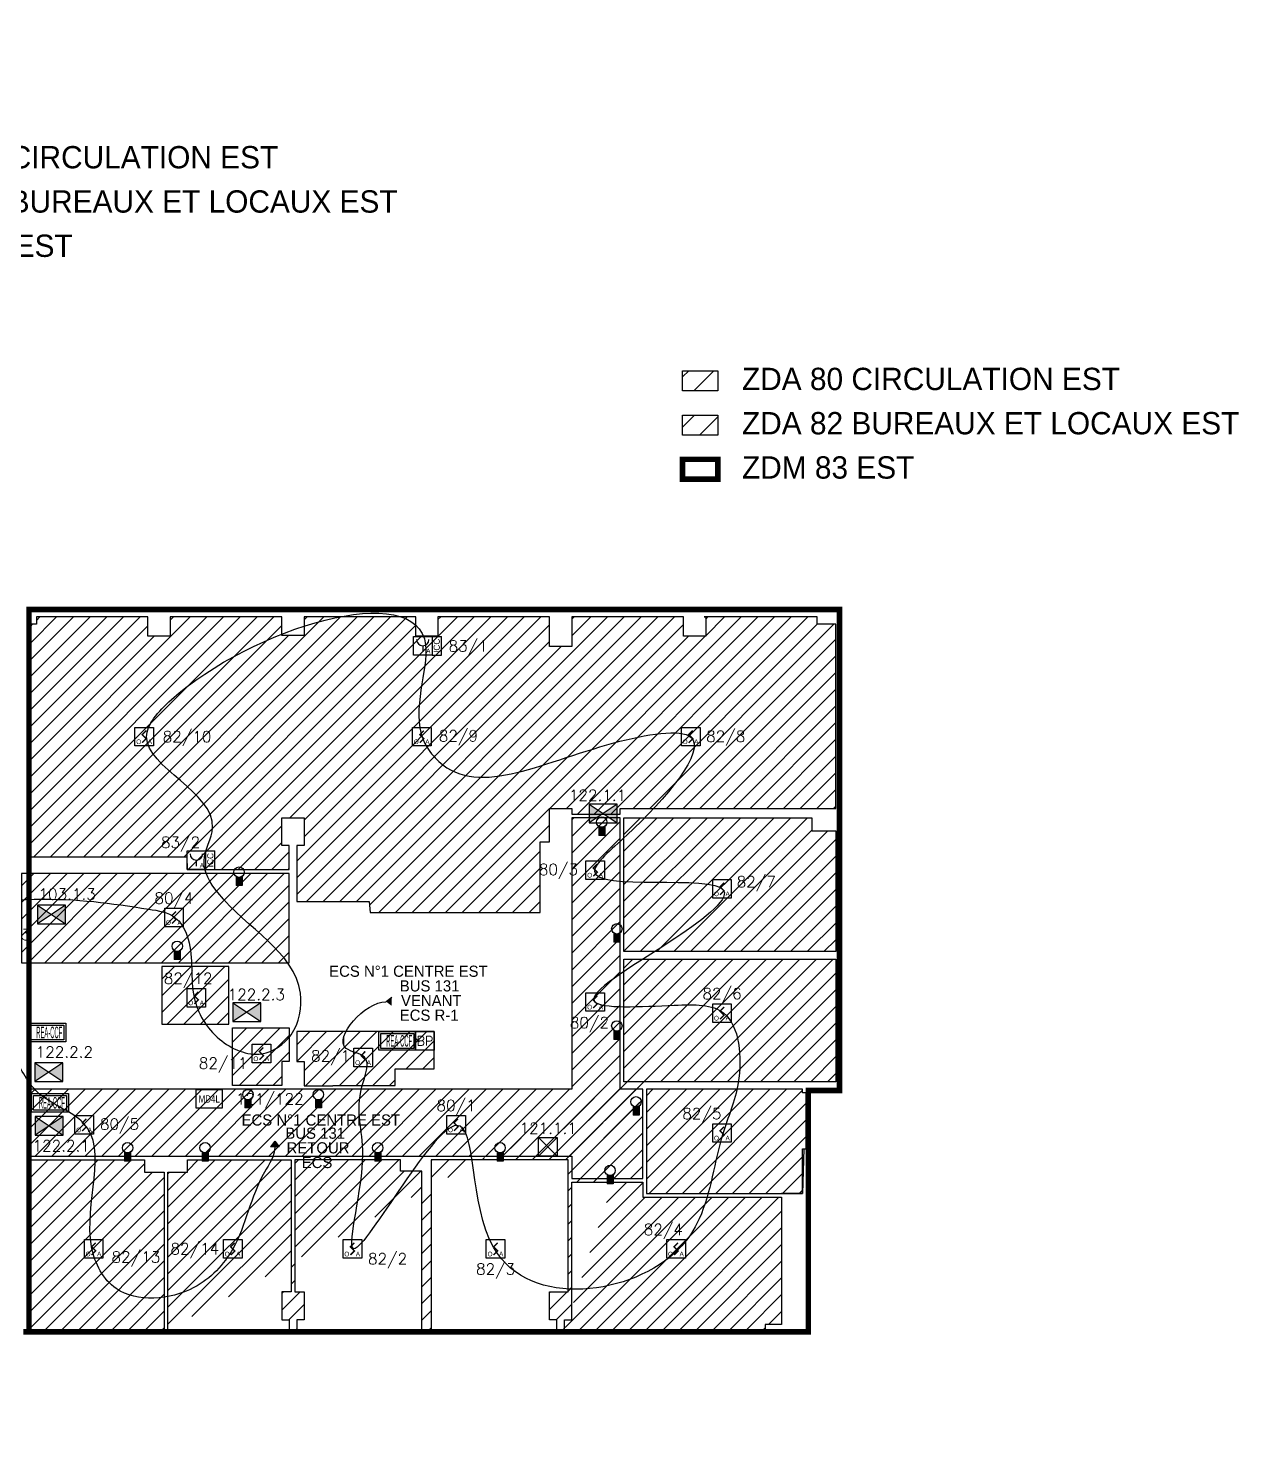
# Model space of a CAD drawing. Header units: millimetres. Extents: x 336 to 452, y 10719 to 10810.
# Drawn here: x 419.27 to 451.82, y 10727.57 to 10765.7 of the extents above; entities that cross this region are included whole.
import ezdxf
from ezdxf.enums import TextEntityAlignment as Align

# ---------------------------------------------------------------- set-up
doc = ezdxf.new("R2010")
doc.units = ezdxf.units.MM
doc.header["$LTSCALE"] = 5
for name, color, linetype in [('ATEIS MISE EN SECURITE', 7, 'Continuous'), ('JCC-ADRESSAGE', 6, 'Continuous'), ('JCC-ALARME GENERALE SELECTIVE', 3, 'Continuous'), ('JCC-BOITIER DE REARMEMENT CCF', 3, 'Continuous'), ('JCC-BOUTON POUSSOIR REARMEMENT CCF', 3, 'Continuous'), ('JCC-CCF', 6, 'Continuous'), ('JCC-COMMUN', 2, 'Continuous'), ('JCC-DECLENCHEUR MANUEL AVEC ISOLATEUR', 5, 'Continuous'), ('JCC-FILERIE SDI', 6, 'Continuous'), ('JCC-INDICATEUR ACTION', 1, 'Continuous'), ('JCC-LOCAUX', 4, 'Continuous'), ('JCC-OPTIQUE_A', 1, 'Continuous'), ('JCC-UAE-SDI', 7, 'Continuous'), ('JCC-VENTOUSE_PCF', 1, 'Continuous'), ('JCC-ZONING ZDA-ZDM', 5, 'Continuous')]:
    doc.layers.add(name, color=color, linetype=linetype)
doc.styles.add('LOCAUX', font='romans.shx', dxfattribs={"width": 0.75})
doc.styles.add('TEXTE', font='romans.shx')
pattern_1 = [(44.99999999999999, (338.3446151864333, 10612.06473129156), (-0.2245064030267288, 0.2245064030267288), [])]
pattern_2 = [(44.99999999999999, (306.4294178324064, 10579.4218185042), (-0.3367596045400932, 0.3367596045400933), [])]

# ---------------------------------------------------------------- blocks, each defined once
blk = doc.blocks.new('clapet coupe feu_Réarm élect')
at = {"layer": 'JCC-CCF'}
h = blk.add_hatch(color=0, dxfattribs=at)
h.paths.add_polyline_path([(-3.762705020045077, 2.499999999999997), (-3.762705020045077, -2.500000000000003), (-3.552713678800501e-15, -2.664528384765027e-15)])
h.paths.add_polyline_path([(3.76270502004507, 2.499999999999997), (-3.552713678800501e-15, -2.664528384765027e-15), (3.76270502004507, -2.500000000000002)])
at = {"layer": 'JCC-CCF', "color": 0}
for p, q in [((3.76270502004507, 2.499999999999997), (-3.762705020045077, -2.500000000000003)), ((-3.762705020045077, 2.499999999999997), (3.76270502004507, -2.500000000000003))]:
    blk.add_line(p, q, dxfattribs=at)
blk.add_lwpolyline([(3.76270502004507, 2.499999999999997), (-3.762705020045077, 2.499999999999997), (-3.762705020045077, -2.500000000000003), (3.76270502004507, -2.500000000000003)], close=True, dxfattribs=at)
at = {"layer": 'JCC-ADRESSAGE', "style": 'TEXTE'}
blk.add_attdef('ADRESSE', text='', height=3, dxfattribs=at).set_placement((-3.552713678800501e-15, 4.999999999999996), align=Align.MIDDLE)
at = {"layer": 'JCC-LOCAUX', "style": 'LOCAUX', "width": 0.85, "flags": 8}
for p in [(0, 13.75), (0, 11.25), (0, 8.75)]:
    blk.add_attdef('PIECE', text='', height=1.75, dxfattribs=at).set_placement(p, align=Align.MIDDLE)
blk = doc.blocks.new('ventouse PCF')
at = {"layer": 'JCC-VENTOUSE_PCF'}
blk.add_hatch(color=0, dxfattribs=at).paths.add_polyline_path([(-3.532460271756277e-15, -2.500000000000004), (2.499999999999996, 2.499999999999996), (-2.500000000000004, 2.499999999999996)])
at = {"layer": 'JCC-VENTOUSE_PCF', "color": 0}
for p, q in [((-3.552713678800501e-15, -2.500000000000004), (-2.500000000000004, 2.499999999999996)), ((2.499999999999996, 2.499999999999996), (-3.552713678800501e-15, -2.500000000000004))]:
    blk.add_line(p, q, dxfattribs=at)
blk.add_lwpolyline([(-2.500000000000004, 2.499999999999996), (2.499999999999996, 2.499999999999996), (2.499999999999996, -2.500000000000004), (-2.500000000000004, -2.500000000000004)], close=True, dxfattribs=at)
at = {"layer": 'JCC-ADRESSAGE', "style": 'TEXTE'}
blk.add_attdef('ADRESSE', text='', height=3, dxfattribs=at).set_placement((-3.552713678800501e-15, 4.999999999999996), align=Align.MIDDLE)
at = {"layer": 'JCC-LOCAUX', "style": 'LOCAUX', "width": 0.85, "flags": 8}
for p in [(0, 13.75), (0, 11.25), (0, 8.75)]:
    blk.add_attdef('PIECE', text='', height=1.75, dxfattribs=at).set_placement(p, align=Align.MIDDLE)
blk = doc.blocks.new('déclencheur manuel avec isolateur')
at = {"layer": 'JCC-DECLENCHEUR MANUEL AVEC ISOLATEUR', "color": 0}
for p, q in [((2.499999999999996, 2.499999999999996), (5.018215026867448, 2.499999999999996)), ((5.018215026867448, -2.500000000000004), (5.018215026867448, 2.499999999999996)), ((-3.552713678800501e-15, -3.552713678800501e-15), (-3.552713678800501e-15, -1.65819100732848)), ((2.499999999999996, -2.500000000000004), (5.018215026867448, -2.500000000000004))]:
    blk.add_line(p, q, dxfattribs=at)
blk.add_lwpolyline([(-2.500000000000004, 2.499999999999996), (2.499999999999996, 2.499999999999996), (2.499999999999996, -2.500000000000004), (-2.500000000000004, -2.500000000000004)], close=True, dxfattribs=at)
blk.add_arc((-3.552713678800501e-15, 1.658191007328472), 1.658191007328476, 180, 0, dxfattribs=at)
at = {"layer": 'JCC-ADRESSAGE', "style": 'TEXTE'}
blk.add_attdef('ADRESSE', text='', height=3, dxfattribs=at).set_placement((-3.552713678800501e-15, 4.999999999999996), align=Align.MIDDLE)
at = {"layer": 'JCC-DECLENCHEUR MANUEL AVEC ISOLATEUR', "color": 0}
blk.add_text('ICC', height=1.6683162539904, rotation=90, dxfattribs=at).set_placement((3.759107513433722, -3.552713678800501e-15), align=Align.MIDDLE_CENTER)
blk.add_text('A', height=1.25, dxfattribs=at).set_placement((1.499999999999996, -2.000000000000004), align=Align.CENTER)
at = {"layer": 'JCC-LOCAUX', "style": 'LOCAUX', "width": 0.85, "flags": 8}
for p in [(0, 13.75), (0, 11.25), (0, 8.75)]:
    blk.add_attdef('PIECE', text='', height=1.75, dxfattribs=at).set_placement(p, align=Align.MIDDLE)
blk = doc.blocks.new('indicateur action')
at = {"layer": 'JCC-INDICATEUR ACTION'}
blk.add_hatch(color=0, dxfattribs=at).paths.add_polyline_path([(0.8030127013912307, -0.0464669295174307, -0.3153438562594669), (-0.8030127013912235, -0.04646692951743026), (-0.8030127013912236, -2.50000000000001), (0.803012701391231, -2.500000000000011)])
at = {"layer": 'JCC-INDICATEUR ACTION', "color": 0}
for p, q in [((-0.8030127013912235, -0.04646692951742981), (-0.8030127013912237, -2.500000000000011)), ((0.8030127013912305, -2.500000000000011), (-0.803012701391224, -2.500000000000011)), ((0.8030127013912306, -0.0464669295174307), (0.8030127013912308, -2.500000000000011))]:
    blk.add_line(p, q, dxfattribs=at)
blk.add_circle((3.800067569315803e-15, 1.100153974300259), 1.39984602569973, dxfattribs=at)
at = {"layer": 'JCC-ADRESSAGE', "style": 'TEXTE'}
blk.add_attdef('ADRESSE', text='', height=3, dxfattribs=at).set_placement((3.552713678800501e-15, 4.999999999999989), align=Align.MIDDLE)
at = {"layer": 'JCC-LOCAUX', "lineweight": 0, "style": 'LOCAUX', "width": 0.75, "flags": 8}
for p in [(0, 13.75), (0, 11.25), (0, 8.75)]:
    blk.add_attdef('PIECE', text='', height=1.75, dxfattribs=at).set_placement(p, align=Align.MIDDLE)
blk = doc.blocks.new('alarme générale selective')
at = {"layer": 'JCC-ALARME GENERALE SELECTIVE', "color": 0}
for p, q in [((2.499999999999996, -2.500000000000004), (-2.500000000000004, 2.499999999999996)), ((-2.500000000000004, -2.500000000000004), (2.499999999999996, 2.499999999999996))]:
    blk.add_line(p, q, dxfattribs=at)
blk.add_lwpolyline([(-2.500000000000004, 2.499999999999996), (2.499999999999996, 2.499999999999996), (2.499999999999996, -2.500000000000004), (-2.500000000000004, -2.500000000000004)], close=True, dxfattribs=at)
at = {"layer": 'JCC-ADRESSAGE', "style": 'TEXTE'}
blk.add_attdef('ADRESSE', text='', height=3, dxfattribs=at).set_placement((-3.552713678800501e-15, 4.999999999999996), align=Align.MIDDLE)
at = {"layer": 'JCC-LOCAUX', "style": 'LOCAUX', "width": 0.85, "flags": 8}
for p in [(0, 13.75), (0, 11.25), (0, 8.75)]:
    blk.add_attdef('PIECE', text='', height=1.75, dxfattribs=at).set_placement(p, align=Align.MIDDLE)
blk = doc.blocks.new('optique_a')
at = {"layer": 'JCC-OPTIQUE_A', "color": 0}
blk.add_lwpolyline([(-2.500000000000004, 2.499999999999996), (2.499999999999996, 2.499999999999996), (2.499999999999996, -2.500000000000004), (-2.500000000000004, -2.500000000000004)], close=True, dxfattribs=at)
at = {"layer": 'JCC-OPTIQUE_A', "color": 0, "const_width": 0.3847028156401553}
blk.add_lwpolyline([(0.5440519393614025, 1.632155818084282), (-0.5440519393614309, 0.5440519393614258), (0.5440519393614238, -0.5440519393614325), (-0.5440519393614309, -1.632155818084268)], dxfattribs=at)
at = {"layer": 'JCC-ADRESSAGE', "style": 'TEXTE'}
blk.add_attdef('ADRESSE', text='', height=3, dxfattribs=at).set_placement((-3.552713678800501e-15, 4.999999999999996), align=Align.MIDDLE)
at = {"layer": 'JCC-LOCAUX', "style": 'LOCAUX', "width": 0.85, "flags": 8}
for p in [(0, 13.75), (0, 11.25), (0, 8.75)]:
    blk.add_attdef('PIECE', text='', height=1.75, dxfattribs=at).set_placement(p, align=Align.MIDDLE)
at = {"layer": 'JCC-OPTIQUE_A', "color": 0}
for s, p in [('O', (-1.500000000000004, -2.000000000000004)), ('A', (1.499999999999996, -2.000000000000004))]:
    blk.add_text(s, height=1.25, dxfattribs=at).set_placement(p, align=Align.CENTER)
blk = doc.blocks.new('commun')
at = {"layer": 'JCC-COMMUN', "color": 0}
blk.add_lwpolyline([(-2.5, 2.5), (2.5, 2.5), (2.5, -2.5), (-2.5, -2.5)], close=True, dxfattribs=at)
at = {"layer": 'JCC-ADRESSAGE', "style": 'TEXTE'}
blk.add_attdef('ADRESSE', text='', height=3, dxfattribs=at).set_placement((0, 5), align=Align.MIDDLE)
at = {"layer": 'JCC-COMMUN', "color": 0, "style": 'TEXTE'}
blk.add_attdef('GENRE', text='', height=2.5, dxfattribs=at).set_placement((0, 0), align=Align.MIDDLE)
at = {"layer": 'JCC-LOCAUX', "style": 'LOCAUX', "width": 0.85, "flags": 8}
for p in [(0, 13.75), (0, 11.25), (0, 8.75)]:
    blk.add_attdef('PIECE', text='', height=1.75, dxfattribs=at).set_placement(p, align=Align.MIDDLE)
blk = doc.blocks.new('REARMEMENT-CCF')
at = {"layer": 'JCC-BOITIER DE REARMEMENT CCF', "color": 3}
for points in [[(0, 3.999999999999773), (7.90801820644981, 3.999999999999773), (7.90801820644981, 0), (0, 0)], [(0.3994401989493213, 3.60055980105048), (7.508578007500489, 3.60055980105048), (7.508578007500489, 0.3994401989492928), (0.3994401989493213, 0.3994401989492928)]]:
    blk.add_lwpolyline(points, close=True, dxfattribs=at)
at = {"layer": 'JCC-BOITIER DE REARMEMENT CCF', "color": 1, "insert": (1.575485275524784, 3.259660790578096), "char_height": 2.5, "width": 5.255917295339259, "attachment_point": 1}
blk.add_mtext('{\\W0.3;\\C3;REA-CCF}', dxfattribs=at)
blk = doc.blocks.new('A$C25E82A9F')
at = {"color": 1}
for p, q in [((-9.904798048410157e-08, 0.4999998861785571), (0.6999999009520081, 0.4999998861785571)), ((-9.904798048410157e-08, -1.138214429374784e-07), (-9.904798048410157e-08, 0.4999998861785571)), ((0.6999999009520081, 0.4999998861785571), (0.6999999009520081, -1.138214429374784e-07)), ((0.6999999009520081, -1.138214429374784e-07), (-9.904798048410157e-08, -1.138214429374784e-07))]:
    blk.add_line(p, q, dxfattribs=at)
at = {"color": 1, "width": 0.7999999999969305}
blk.add_text('MD4L', height=0.2000000000007276, dxfattribs=at).set_placement((0.3499999009520138, 0.2499998861785571), align=Align.MIDDLE_CENTER)

msp = doc.modelspace()

# ---------------------------------------------------------------- hatches: boundary and pattern name
at = {"layer": 'JCC-FILERIE SDI'}
for points in [[(428.8908424088071, 10739.53863624543), (429.0469959167141, 10739.42064866916), (429.0469959167141, 10739.6566238217)], [(425.9034961768542, 10735.78572029139), (425.785508600586, 10735.62956678348), (426.0214837531224, 10735.62956678348)]]:
    msp.add_hatch(color=256, dxfattribs=at).paths.add_polyline_path(points)
at = {"layer": 'JCC-ZONING ZDA-ZDM', "true_color": 0xffae14}
h = msp.add_hatch(dxfattribs=at)
h.set_pattern_fill('ANSI31', color=40, scale=0.15, style=0)
h.set_pattern_definition(pattern_2)
h.paths.add_polyline_path([(436.8666493390763, 10756.4983696233), (437.8126041722607, 10756.4983696233), (437.8126041722607, 10755.96118942092), (436.8666493390763, 10755.96118942092)])
at = {"layer": 'JCC-ZONING ZDA-ZDM'}
h = msp.add_hatch(dxfattribs=at)
h.set_pattern_fill('ANSI31', color=25, scale=0.15, style=0)
h.set_pattern_definition(pattern_2)
h.paths.add_polyline_path([(436.8666493390763, 10755.30809447797), (437.8126041722607, 10755.30809447797), (437.8126041722607, 10754.77091427558), (436.8666493390763, 10754.77091427558)])
h = msp.add_hatch(dxfattribs=at)
h.set_pattern_fill('ANSI31', color=25, scale=0.1, style=0)
h.set_pattern_definition(pattern_1)
h.paths.add_polyline_path([(440.9887835541269, 10749.6807407501), (440.4887755541269, 10749.6807407501), (440.4887755541269, 10749.8807702501), (437.4447770541269, 10749.8807742501), (437.4887685541269, 10749.8807947501), (437.4887685541269, 10749.3607867501), (436.888769554127, 10749.3607867501), (436.8887929129841, 10749.88077622572), (433.8887695899987, 10749.88042625217), (433.8887789194603, 10749.08076075021), (433.2887715541269, 10749.0807537501), (433.2887635540713, 10749.88077622713), (430.2887715459942, 10749.8807947501), (430.2887715541269, 10749.3607867501), (429.688772554127, 10749.3607867501), (429.6887959129841, 10749.88077622572), (426.6887725899987, 10749.88042625217), (426.688779252228, 10749.38076075019), (426.0887745541269, 10749.38076075019), (426.0887665540712, 10749.88077622713), (423.088774601788, 10749.88037626154), (423.088774601788, 10749.3607867501), (422.4887685541269, 10749.3607867501), (422.488791912984, 10749.88077622604), (419.4887916017884, 10749.88037625933), (419.4887835541269, 10749.6807407501), (419.3387975541269, 10749.6807407501), (419.3387975541269, 10743.4307707501), (423.5387945541269, 10743.4307707501), (423.539943158859, 10743.09079924575), (426.2887785541269, 10743.09079924575), (426.288778554127, 10743.7307627501), (426.0887745541269, 10743.7307627501), (426.0887745541269, 10744.4807627501), (426.6887805541269, 10744.4807627501), (426.6887805541269, 10743.7307627501), (426.4887755541269, 10743.7307627501), (426.4887755541269, 10742.2308087501), (428.0889195541269, 10742.2308087501), (428.4389175541269, 10742.2308087501), (428.463919554127, 10741.9308057501), (433.038420554127, 10741.9308057501), (433.038420554127, 10743.8307647501), (433.2887785541269, 10743.8307647501), (433.288778554127, 10744.7307627501), (433.888785554127, 10744.7307627501), (433.888785554127, 10744.5807627501), (435.1887805541269, 10744.5807627501), (435.1887805541269, 10744.7307627501), (440.9887835541269, 10744.7307627501)])
at = {"layer": 'JCC-ZONING ZDA-ZDM', "true_color": 0xffae14}
h = msp.add_hatch(dxfattribs=at)
h.set_pattern_fill('ANSI31', color=40, scale=0.1, style=0)
h.set_pattern_definition(pattern_1)
h.paths.add_polyline_path([(435.7973235541269, 10734.7808097501), (435.7973235541269, 10737.1808097501), (435.1887805541269, 10737.1808097501), (435.1887805541269, 10744.4807627501), (433.888785554127, 10744.4807627501), (433.888785554127, 10737.1808097501), (419.3387975541269, 10737.1808097501), (419.3387975541269, 10735.3808097501), (433.8887855541269, 10735.3808097501), (433.8887855541269, 10734.7808097501)])
at = {"layer": 'JCC-ZONING ZDA-ZDM'}
h = msp.add_hatch(dxfattribs=at)
h.set_pattern_fill('ANSI31', color=25, scale=0.1, style=0)
h.set_pattern_definition(pattern_1)
h.paths.add_polyline_path([(422.923826566417, 10730.71576530584), (419.3387975541269, 10730.7157667501), (419.3387975541269, 10735.2808097501), (422.3938125541269, 10735.2808097501), (422.393812554127, 10734.9508097501), (422.9238265541269, 10734.9508097501)])
h.paths.add_polyline_path([(426.4887526362643, 10730.7157667501), (429.8588095541269, 10730.7157667501), (429.8588095541269, 10734.9804027501), (429.2785255541269, 10734.9804027501), (429.2785255541269, 10735.2808097501), (426.4387805541269, 10735.2808097501), (426.4387805541269, 10731.7307637501), (426.6887805541269, 10731.7307637501), (426.6887805541269, 10730.9807637501), (426.4887835541269, 10730.9807637501)], flags=16)
h.paths.add_polyline_path([(430.1088095541269, 10730.7157667501), (433.4887755569332, 10730.7157667501), (433.4887915541269, 10730.9807637501), (433.288778554127, 10730.9807637501), (433.288778554127, 10731.7307637501), (433.7887865541269, 10731.7307637501), (433.7887865541269, 10734.6808097501), (433.7887865541269, 10735.2808097501), (430.1088095541269, 10735.2808097501)], flags=16)
h.paths.add_polyline_path([(435.897322554127, 10734.3808097501), (440.0887825541269, 10734.3808097501), (440.0887825541269, 10735.5808087501), (440.188780174353, 10735.5808087501), (440.1887805541269, 10737.0808087501), (440.0887825541269, 10737.0808087501), (440.0887825541269, 10737.1808097501), (435.8973225541271, 10737.1808097501)], flags=17)
h.paths.add_polyline_path([(435.2887865541269, 10744.4807627501), (440.3387825541269, 10744.4807627501), (440.3387825541269, 10744.1307627501), (440.9887835541269, 10744.1307627501), (440.9887835541269, 10740.8808097501), (435.2887865541269, 10740.8808097501)])
edge = h.paths.add_edge_path()
edge.add_line((423.0238158189617, 10730.71576526487), (423.0238175541269, 10734.9508097501))
edge.add_line((423.0238175541269, 10734.9508097501), (423.5538315541269, 10734.9508097501))
edge.add_line((423.5538315541269, 10734.9508097501), (423.5538315541269, 10735.2808097501))
edge.add_line((423.5538315541269, 10735.2808097501), (426.3387825541269, 10735.2808097501))
edge.add_line((426.3387825541269, 10735.2808097501), (426.3387825541269, 10731.7307637501))
edge.add_line((426.3387825541269, 10731.7307637501), (426.0887745541269, 10731.7307637501))
edge.add_line((426.0887745541269, 10731.7307637501), (426.0887745541269, 10730.9807637501))
edge.add_line((426.0887745541269, 10730.9807637501), (426.2887865541269, 10730.9807637501))
edge.add_line((426.2887865541269, 10730.9807637501), (426.2887785569332, 10730.7157667501))
edge.add_line((426.2887785569332, 10730.7157667501), (423.0238175541269, 10730.7157667501))
edge.add_line((433.688788445551, 10730.71576089526), (433.6887885541269, 10730.9807637501))
edge.add_line((433.6887885541269, 10730.9807637501), (433.8887855541269, 10730.9807637501))
edge.add_line((433.8887855541269, 10730.9807637501), (433.8887855541269, 10734.1808097501))
edge.add_line((433.8887855541269, 10734.1808097501), (433.8887855541269, 10734.6808097501))
edge.add_line((433.8887855541269, 10734.6808097501), (435.7973235541269, 10734.6808097501))
edge.add_line((435.7973235541269, 10734.6808097501), (435.7973235541269, 10734.2808097501))
edge.add_line((435.7973235541269, 10734.2808097501), (439.5287114725376, 10734.2808097501))
edge.add_line((439.5287114725376, 10734.2808097501), (439.5287114725376, 10730.8557617501))
edge.add_line((439.5287114725376, 10730.8557617501), (439.0887825541269, 10730.8557617501))
edge.add_line((439.0887825541269, 10730.8557617501), (439.0887825541269, 10730.7157586828))
edge.add_line((439.0887825541269, 10730.7157586828), (433.6887884455534, 10730.7157667501))
edge.add_line((435.8973225541271, 10737.3808097501), (435.2887865541269, 10737.3808097501))
edge.add_line((435.2887865541269, 10737.3808097501), (435.2887865541269, 10740.6808097501))
edge.add_line((435.2887865541269, 10740.6808097501), (440.9887835541269, 10740.6808097501))
edge.add_line((440.9887835541269, 10740.6808097501), (440.9887835541269, 10737.3808097501))
edge.add_line((440.9887835541269, 10737.3808097501), (440.1887805541269, 10737.3808097501))
edge.add_line((440.1887805541269, 10737.3808097501), (440.1887596928911, 10737.38018390051))
edge.add_line((440.1887596928911, 10737.38018390051), (435.2887865541269, 10737.38018390051))
at = {"layer": 'JCC-ZONING ZDA-ZDM', "true_color": 0xffae14}
h = msp.add_hatch(dxfattribs=at)
h.set_pattern_fill('ANSI31', color=40, scale=0.1, style=0)
h.set_pattern_definition(pattern_1)
h.paths.add_polyline_path([(419.0887785541269, 10742.9807707501), (419.0887785541696, 10740.5808087501), (426.2887785541269, 10740.5808107501), (426.2887785541269, 10742.9807707501)])
at = {"layer": 'JCC-ZONING ZDA-ZDM'}
h = msp.add_hatch(dxfattribs=at)
h.set_pattern_fill('ANSI31', color=25, scale=0.1, style=0)
h.set_pattern_definition(pattern_1)
h.paths.add_polyline_path([(422.8637835541269, 10738.9308107501), (424.6637865541269, 10738.9308107501), (424.6637865541269, 10740.4808087501), (422.8637835541269, 10740.4808087501)])
h.paths.add_polyline_path([(426.288778554127, 10737.9308097501), (426.0887745541269, 10737.9308097501), (426.0887745541269, 10737.2808117501), (424.7637855541269, 10737.2808117501), (424.7637855541269, 10738.8308087501), (426.2887785541269, 10738.8308087501)])
h = msp.add_hatch(dxfattribs=at)
h.set_pattern_fill('ANSI31', color=25, scale=0.1, style=0)
h.set_pattern_definition(pattern_1)
edge = h.paths.add_edge_path()
edge.add_line((429.1384415541269, 10737.2808117501), (429.1384415541269, 10737.7308127501))
edge.add_line((429.1384415541269, 10737.7308127501), (430.1884295541269, 10737.7308127501))
edge.add_line((430.1884295541269, 10737.7308127501), (430.1884295541269, 10738.7308087501))
edge.add_line((430.1884295541269, 10738.7308087501), (426.4887755541269, 10738.7308087501))
edge.add_line((426.4887755541269, 10738.7308087501), (426.4887755541269, 10737.9308097501))
edge.add_line((426.4887755541269, 10737.9308097501), (426.6887805541269, 10737.9308097501))
edge.add_line((426.6887805541269, 10737.9308097501), (426.6887805541269, 10737.2683087501))
edge.add_line((426.6887805541269, 10737.2683087501), (426.7987815541269, 10737.2683087501))
edge.add_line((426.7987815541269, 10737.2683087501), (427.4636675541269, 10737.2683087501))
edge.add_line((427.4636675541269, 10737.2683087501), (427.4636675541269, 10737.28077421845))
edge.add_line((427.4636675541269, 10737.28077421845), (429.1384415541269, 10737.28077421845))

# ---------------------------------------------------------------- linework, layer by layer
at = {"layer": 'JCC-FILERIE SDI'}
for p, q in [((428.8908424088071, 10739.53863624543), (429.0469959167141, 10739.6566238217)), ((428.8908424088071, 10739.53863624543), (429.0469959167141, 10739.6566238217)), ((427.7459136954046, 10738.60162646247), (427.7459136954046, 10738.36565130993)), ((427.7459136954046, 10738.60162646247), (427.7459136954046, 10738.36565130993)), ((429.6347539172702, 10738.5862729951), (429.7909074251772, 10738.46828541883)), ((429.6347539172702, 10738.5862729951), (429.7909074251772, 10738.46828541883)), ((425.9034961768542, 10735.78572029139), (425.785508600586, 10735.62956678348)), ((425.9034961768542, 10735.78572029139), (425.785508600586, 10735.62956678348)), ((426.0214837531224, 10735.62956678348), (425.785508600586, 10735.62956678348)), ((426.0214837531224, 10735.62956678348), (425.785508600586, 10735.62956678348)), ((425.9034961768542, 10735.78572029139), (426.0214837531224, 10735.62956678348)), ((425.9034961768542, 10735.78572029139), (426.0214837531224, 10735.62956678348))]:
    msp.add_line(p, q, dxfattribs=at)
at = {"layer": 'JCC-FILERIE SDI', "start_tangent": (0, -1), "end_tangent": (1, 0)}
msp.add_spline([(425.9034961768542, 10735.62956678348), (425.622414959137, 10734.95071673053), (424.7687317294771, 10732.8876730912), (423.7269031488402, 10731.85232161548), (421.6346722506353, 10731.82098784915), (420.9740528485479, 10732.94207828514), (420.7472266739343, 10736.2789037054), (419.6177505788509, 10737.01613022665), (418.9377596587708, 10737.94918239452), (417.8313341381951, 10739.08957954551), (417.5777783325588, 10738.490583013), (417.0015149977633, 10737.60360742266), (417.4855760345281, 10736.00244398407), (418.0733646565775, 10734.28608871741), (418.0503140820698, 10732.37390754798), (417.1398179308611, 10733.26088313832), (416.1140694210623, 10734.76989342186), (415.4225532137283, 10735.79509900095), (415.4801796499975, 10736.68207459129), (415.4917049372514, 10737.32714770133), (413.6203481238592, 10734.85679386434), (414.5777108549368, 10734.39554124208), (415.0335453453798, 10734.0307657501), (415.4100220456941, 10731.76470631539), (413.0887825541269, 10733.73078071886), (413.2158705302311, 10736.67124840139), (412.5388095541269, 10736.20489653444), (412.1422519099228, 10735.31974430324), (411.67339397337, 10733.9307657501), (411.3636132680684, 10731.70367730748), (407.8253562485182, 10731.76127322151), (409.8653284948103, 10734.03054818699), (410.7873499332729, 10735.51652030985), (410.4416995074913, 10738.43902768255), (411.2593876670269, 10739.40373807523), (407.8452445799589, 10739.91020438568), (408.0063235593554, 10734.57323934823), (405.8225326800701, 10731.18529851626), (401.6351015906056, 10731.36760230959), (397.3688302859934, 10731.60149073358), (397.2863793351912, 10728.48642209369), (393.658353819496, 10728.63346013045), (393.7671642073683, 10731.74852877034), (395.6160270878403, 10735.49485455565), (402.8295663602582, 10735.4924163572), (402.8614096318351, 10741.75442687171), (398.9889197958718, 10742.77963219464), (397.3408062883138, 10744.16193182593), (396.381367368771, 10744.36405264688), (394.5834256408613, 10749.98540407096), (388.8627823706728, 10749.95424353437), (387.4451746081916, 10751.19831317692), (388.2173678263024, 10751.83186720662), (392.4273381170358, 10752.11465873341), (394.1676534086763, 10752.21833122497), (396.0001709983475, 10754.19962713261), (393.8675529246261, 10759.11607811542), (400.817732847281, 10757.95487422095), (403.6784216983281, 10758.4784234413), (405.2804335429225, 10760.11414463324), (405.591615784828, 10761.32365677861), (404.8194230806653, 10762.84418639865), (404.8660217314895, 10764.37254508942), (405.7649925954443, 10764.60292823322), (406.9405698395431, 10764.70660072478), (408.1507229454033, 10765.57053789828), (407.6858691788838, 10764.61636596486), (405.9252078488498, 10764.12964895779), (412.3839570991265, 10760.04607682799), (408.7419724942919, 10758.59466220232), (411.01246179252, 10752.20666536396), (409.4331052963062, 10744.9299031333), (415.8093043357522, 10747.13163388808), (417.2666518662949, 10746.7307627501), (416.2700177359789, 10742.76035525653), (419.4326100090393, 10742.28786239759), (422.5098565663323, 10742.0229217566), (423.2244228342257, 10741.79253835664), (423.5701809378927, 10741.21658024097), (423.7315344454983, 10739.64997429956), (424.4124422490772, 10738.5286337876), (425.5534436314144, 10738.13698223821), (426.3371616228309, 10738.6438253595), (426.5907179424153, 10739.76118409365), (424.3663411000618, 10742.46818744221), (423.9975324218872, 10743.32060553536), (424.2283049060536, 10744.21291415661), (422.4534137526516, 10746.65497686418), (423.1218793854778, 10747.65714402643), (429.9563629061957, 10749.13159681278), (429.8872111826727, 10746.58586186981), (430.2134099616119, 10746.08880873723), (435.0194460093434, 10746.49197936696), (437.093994117397, 10746.64172843605), (435.3653618950922, 10744.01311877178), (434.5009668928989, 10743.04550910672), (437.9700721889261, 10742.52714664892), (436.5063632774295, 10741.13332793729), (434.5009668928989, 10739.54368357904), (436.6446667244755, 10739.44001108748), (437.9700721889261, 10739.23266610436), (438.3621493556238, 10737.35013539815), (437.9472400423819, 10735.97935510336), (437.3133502713172, 10733.69856080138), (436.7601375110293, 10732.88070046157), (431.7927474417442, 10732.91525795876), (430.7900489925048, 10736.20973850332), (428.0009341026096, 10732.90373862225), (428.2660157094478, 10735.42643540454), (428.2429651349402, 10737.24646316276), (428.312116344515, 10738.04128534188), (427.8231995458365, 10738.2796115036), (428.8889145541269, 10739.53430246717)], degree=3, dxfattribs=at)
at = {"layer": 'JCC-ZONING ZDA-ZDM', "color": 40, "true_color": 0xffae14}
msp.add_lwpolyline([(436.8666493390763, 10756.4983696233), (437.8126041722607, 10756.4983696233), (437.8126041722607, 10755.96118942092), (436.8666493390763, 10755.96118942092)], close=True, dxfattribs=at)
at = {"layer": 'JCC-ZONING ZDA-ZDM', "color": 25}
for points in [[(436.8666493390763, 10755.30809447797), (437.8126041722607, 10755.30809447797), (437.8126041722607, 10754.77091427558), (436.8666493390763, 10754.77091427558)], [(435.2887865541269, 10744.4807627501), (440.3387825541269, 10744.4807627501), (440.3387825541269, 10744.1307627501), (440.9887835541269, 10744.1307627501), (440.9887835541269, 10740.8808097501), (435.2887865541269, 10740.8808097501)], [(422.8637835541269, 10738.9308107501), (424.6637865541269, 10738.9308107501), (424.6637865541269, 10740.4808087501), (422.8637835541269, 10740.4808087501)]]:
    msp.add_lwpolyline(points, close=True, dxfattribs=at)
at = {"layer": 'JCC-ZONING ZDA-ZDM', "color": 3, "const_width": 0.15}
msp.add_lwpolyline([(436.8666493390763, 10754.11781933263), (437.8126041722607, 10754.11781933263), (437.8126041722607, 10753.58063913024), (436.8666493390763, 10753.58063913024)], close=True, dxfattribs=at)
msp.add_lwpolyline([(419.2887880541269, 10730.6557547501), (419.2885922005426, 10750.080750773), (441.0887745541269, 10750.0807997501), (441.0893044374104, 10737.14903830087), (440.2487785541269, 10737.14903830087), (440.2487785541269, 10730.6557617501), (419.1387785541269, 10730.6557547501)], dxfattribs=at)
at = {"layer": 'JCC-ZONING ZDA-ZDM', "color": 25}
for points in [[(440.9887835541269, 10749.6807407501), (440.4887755541269, 10749.6807407501), (440.4887755541269, 10749.8807702501), (437.4447770541269, 10749.8807742501), (437.4887685541269, 10749.8807947501), (437.4887685541269, 10749.3607867501), (436.888769554127, 10749.3607867501), (436.8887929129841, 10749.88077622572), (433.8887695899987, 10749.88042625217), (433.8887789194603, 10749.08076075021), (433.2887715541269, 10749.0807537501), (433.2887635540713, 10749.88077622713), (430.2887715459942, 10749.8807947501), (430.2887715541269, 10749.3607867501), (429.688772554127, 10749.3607867501), (429.6887959129841, 10749.88077622572), (426.6887725899987, 10749.88042625217), (426.688779252228, 10749.38076075019), (426.0887745541269, 10749.38076075019), (426.0887665540712, 10749.88077622713), (423.088774601788, 10749.88037626154), (423.088774601788, 10749.3607867501), (422.4887685541269, 10749.3607867501), (422.488791912984, 10749.88077622604), (419.4887916017884, 10749.88037625933), (419.4887835541269, 10749.6807407501), (419.3387975541269, 10749.6807407501), (419.3387975541269, 10743.4307707501), (423.5387945541269, 10743.4307707501), (423.539943158859, 10743.09079924575), (426.2887785541269, 10743.09079924575), (426.288778554127, 10743.7307627501), (426.0887745541269, 10743.7307627501), (426.0887745541269, 10744.4807627501), (426.6887805541269, 10744.4807627501), (426.6887805541269, 10743.7307627501), (426.4887755541269, 10743.7307627501), (426.4887755541269, 10742.2308087501), (428.0889195541269, 10742.2308087501), (428.4389175541269, 10742.2308087501), (428.463919554127, 10741.9308057501), (433.038420554127, 10741.9308057501), (433.038420554127, 10743.8307647501), (433.2887785541269, 10743.8307647501), (433.288778554127, 10744.7307627501), (433.888785554127, 10744.7307627501), (433.888785554127, 10744.5807627501), (435.1887805541269, 10744.5807627501), (435.1887805541269, 10744.7307627501), (440.9887835541269, 10744.7307627501), (440.9887835541269, 10749.6807407501)], [(435.8973225541271, 10737.3808097501), (435.2887865541269, 10737.3808097501), (435.2887865541269, 10740.6808097501), (440.9887835541269, 10740.6808097501), (440.9887835541269, 10737.3808097501), (440.1887805541269, 10737.3808097501), (440.1887596928911, 10737.38018390051), (435.2887865541269, 10737.38018390051)], [(426.288778554127, 10737.9308097501), (426.0887745541269, 10737.9308097501), (426.0887745541269, 10737.2808117501), (424.7637855541269, 10737.2808117501), (424.7637855541269, 10738.8308087501), (426.2887785541269, 10738.8308087501), (426.288778554127, 10737.9308097501)], [(429.1384415541269, 10737.2808117501), (429.1384415541269, 10737.7308127501), (430.1884295541269, 10737.7308127501), (430.1884295541269, 10738.7308087501), (426.4887755541269, 10738.7308087501), (426.4887755541269, 10737.9308097501), (426.6887805541269, 10737.9308097501), (426.6887805541269, 10737.2683087501), (426.7987815541269, 10737.2683087501), (427.4636675541269, 10737.2683087501), (427.4636675541269, 10737.28077421845), (429.1384415541269, 10737.28077421845)], [(435.897322554127, 10734.3808097501), (440.0887825541269, 10734.3808097501), (440.0887825541269, 10735.5808087501), (440.188780174353, 10735.5808087501), (440.1887805541269, 10737.0808087501), (440.0887825541269, 10737.0808087501), (440.0887825541269, 10737.1808097501), (435.8973225541271, 10737.1808097501), (435.897322554127, 10734.3808097501)], [(440.1287817207942, 10735.5808087501), (440.0887825541269, 10734.3808097501), (439.5287114725376, 10734.3808097501)], [(422.923826566417, 10730.71576530584), (419.3387975541269, 10730.7157667501), (419.3387975541269, 10735.2808097501), (422.3938125541269, 10735.2808097501), (422.393812554127, 10734.9508097501), (422.9238265541269, 10734.9508097501), (422.923826566417, 10730.71576530584)], [(423.0238158189617, 10730.71576526487), (423.0238175541269, 10734.9508097501), (423.5538315541269, 10734.9508097501), (423.5538315541269, 10735.2808097501), (426.3387825541269, 10735.2808097501), (426.3387825541269, 10731.7307637501), (426.0887745541269, 10731.7307637501), (426.0887745541269, 10730.9807637501), (426.2887865541269, 10730.9807637501), (426.2887785569332, 10730.7157667501), (423.0238175541269, 10730.7157667501)], [(426.4887526362643, 10730.7157667501), (429.8588095541269, 10730.7157667501), (429.8588095541269, 10734.9804027501), (429.2785255541269, 10734.9804027501), (429.2785255541269, 10735.2808097501), (426.4387805541269, 10735.2808097501), (426.4387805541269, 10731.7307637501), (426.6887805541269, 10731.7307637501), (426.6887805541269, 10730.9807637501), (426.4887835541269, 10730.9807637501), (426.4887526362649, 10730.71576675464)], [(430.1088095541269, 10730.7157667501), (433.4887755569332, 10730.7157667501), (433.4887915541269, 10730.9807637501), (433.288778554127, 10730.9807637501), (433.288778554127, 10731.7307637501), (433.7887865541269, 10731.7307637501), (433.7887865541269, 10734.6808097501), (433.7887865541269, 10735.2808097501), (430.1088095541269, 10735.2808097501), (430.1088095541286, 10730.7157667501)], [(433.688788445551, 10730.71576089526), (433.6887885541269, 10730.9807637501), (433.8887855541269, 10730.9807637501), (433.8887855541269, 10734.1808097501), (433.8887855541269, 10734.6808097501), (435.7973235541269, 10734.6808097501), (435.7973235541269, 10734.2808097501), (439.5287114725376, 10734.2808097501), (439.5287114725376, 10734.2808097501), (439.5287114725376, 10730.8557617501), (439.0887825541269, 10730.8557617501), (439.0887825541269, 10730.7157586828), (433.6887884455534, 10730.7157667501)]]:
    msp.add_lwpolyline(points, dxfattribs=at)
at = {"layer": 'JCC-ZONING ZDA-ZDM', "color": 40}
for points in [[(435.7973235541269, 10734.7808097501), (435.7973235541269, 10737.1808097501), (435.1887805541269, 10737.1808097501), (435.1887805541269, 10744.4807627501), (433.888785554127, 10744.4807627501), (433.888785554127, 10737.1808097501), (419.3387975541269, 10737.1808097501), (419.3387975541269, 10735.3808097501), (433.8887855541269, 10735.3808097501), (433.8887855541269, 10734.7808097501), (435.7973235541269, 10734.7808097501)], [(419.0887785541269, 10742.9807707501), (419.0887785541696, 10740.5808087501), (426.2887785541269, 10740.5808107501), (426.2887785541269, 10742.9807707501), (419.0887785541269, 10742.98077074997)]]:
    msp.add_lwpolyline(points, dxfattribs=at)

# ---------------------------------------------------------------- block references
at = {"layer": 'ATEIS MISE EN SECURITE', "color": 0, "linetype": 'ByBlock'}
msp.add_blockref('A$C25E82A9F', (423.7880316712092, 10736.67061922537), dxfattribs=at)
at = {"layer": 'JCC-ALARME GENERALE SELECTIVE', "lineweight": 0}
ref = msp.add_blockref('alarme générale selective', (433.2406817331544, 10735.6308097501), dxfattribs=dict(at, xscale=0.1, yscale=0.1))
ref.add_attrib('ADRESSE', '121.1.1', dxfattribs={"layer": 'JCC-ADRESSAGE', "height": 0.3000000000000173, "style": 'TEXTE'}).set_placement((433.2534858913755, 10736.1308097501), align=Align.MIDDLE)
at = {"layer": 'JCC-BOITIER DE REARMEMENT CCF', "color": 1, "xscale": 0.125, "yscale": 0.125, "zscale": 0.125}
for p in [(419.2887093912677, 10738.45763252746), (428.6999272783205, 10738.2308087501), (419.3595952783207, 10736.56455848868)]:
    msp.add_blockref('REARMEMENT-CCF', p, dxfattribs=at)
at = {"layer": 'JCC-BOUTON POUSSOIR REARMEMENT CCF', "xscale": 0.1000000000000455, "yscale": 0.1000000000000455, "zscale": 0.125}
msp.add_blockref('commun', (429.9384295541268, 10738.4808087501), dxfattribs=at).add_auto_attribs({'GENRE': 'BP'})
at = {"layer": 'JCC-CCF', "lineweight": 0}
ref = msp.add_blockref('clapet coupe feu_Réarm élect', (434.735102801177, 10744.59309347631), dxfattribs=dict(at, xscale=0.1, yscale=0.1))
ref.add_attrib('ADRESSE', '122.1.1', dxfattribs={"layer": 'JCC-ADRESSAGE', "height": 0.3, "style": 'TEXTE'}).set_placement((434.5790290422015, 10745.08231955535), align=Align.MIDDLE)
ref = msp.add_blockref('clapet coupe feu_Réarm élect', (419.8979802253942, 10741.88193491919), dxfattribs=dict(at, xscale=0.1, yscale=0.1))
ref.add_attrib('ADRESSE', '103.1.3', dxfattribs={"layer": 'JCC-ADRESSAGE', "height": 0.3, "style": 'TEXTE'}).set_placement((420.314753705028, 10742.42412079271), align=Align.MIDDLE)
ref = msp.add_blockref('clapet coupe feu_Réarm élect', (425.1483989692417, 10739.25575135786), dxfattribs=dict(at, xscale=0.1, yscale=0.1))
ref.add_attrib('ADRESSE', '122.2.3', dxfattribs={"layer": 'JCC-ADRESSAGE', "height": 0.3, "style": 'TEXTE'}).set_placement((425.4025284107264, 10739.72725265571), align=Align.MIDDLE)
ref = msp.add_blockref('clapet coupe feu_Réarm élect', (419.8231906761287, 10737.63831900984), dxfattribs=dict(at, xscale=0.1, yscale=0.1))
ref.add_attrib('ADRESSE', '122.2.2', dxfattribs={"layer": 'JCC-ADRESSAGE', "height": 0.3, "style": 'TEXTE'}).set_placement((420.2399641557624, 10738.18050488336), align=Align.MIDDLE)
ref = msp.add_blockref('clapet coupe feu_Réarm élect', (419.8323246531164, 10736.1970407691), dxfattribs=dict(at, xscale=0.1, yscale=0.1))
ref.add_attrib('ADRESSE', '122.2.1', dxfattribs={"layer": 'JCC-ADRESSAGE', "height": 0.3, "style": 'TEXTE'}).set_placement((420.1551260776345, 10735.65943181457), align=Align.MIDDLE)
at = {"layer": 'JCC-DECLENCHEUR MANUEL AVEC ISOLATEUR'}
ref = msp.add_blockref('déclencheur manuel avec isolateur', (429.8786399817798, 10749.10406943608), dxfattribs=dict(at, xscale=0.1, yscale=0.1))
ref.add_attrib('ADRESSE', '83/1', dxfattribs={"layer": 'JCC-ADRESSAGE', "height": 0.3000000000000013, "style": 'TEXTE'}).set_placement((431.1011171379211, 10749.07513441437), align=Align.MIDDLE)
ref = msp.add_blockref('déclencheur manuel avec isolateur', (423.789943158859, 10743.34079924575), dxfattribs=dict(at, xscale=0.1, yscale=0.1))
ref.add_attrib('ADRESSE', '83/2', dxfattribs={"layer": 'JCC-ADRESSAGE', "height": 0.3000000000000013, "style": 'TEXTE'}).set_placement((423.3653237752196, 10743.79787324881), align=Align.MIDDLE)
at = {"layer": 'JCC-INDICATEUR ACTION', "lineweight": 0, "xscale": 0.1, "yscale": 0.1}
for p in [(434.6923607249721, 10744.25411134982), (424.9380010892271, 10742.90786478964), (435.0985562854477, 10741.3844881765), (423.2764073982086, 10740.9153317636), (435.0985562854477, 10738.77250080994), (425.177218828581, 10736.92685260512), (427.0714985438515, 10736.92685260512), (435.6147969307967, 10736.7328643029), (421.9424553045494, 10735.49843963321), (424.0259655964855, 10735.49843963321), (428.6678054712329, 10735.49843963321), (431.9580545784968, 10735.49843963321), (434.9168341993789, 10734.88762114428)]:
    msp.add_blockref('indicateur action', p, dxfattribs=at)
at = {"layer": 'JCC-OPTIQUE_A', "lineweight": 0}
ref = msp.add_blockref('optique_a', (422.3900005101687, 10746.66076163733), dxfattribs=dict(at, xscale=0.1, yscale=0.1))
ref.add_attrib('ADRESSE', '82/10', dxfattribs={"layer": 'JCC-ADRESSAGE', "height": 0.3000000000000173, "style": 'TEXTE'}).set_placement((423.5401185687806, 10746.63907255131), align=Align.MIDDLE)
ref = msp.add_blockref('optique_a', (429.8543577003637, 10746.66076163733), dxfattribs=dict(at, xscale=0.1, yscale=0.1))
ref.add_attrib('ADRESSE', '82/9', dxfattribs={"layer": 'JCC-ADRESSAGE', "height": 0.3000000000000173, "style": 'TEXTE'}).set_placement((430.8385235540748, 10746.66000378183), align=Align.MIDDLE)
ref = msp.add_blockref('optique_a', (437.085452006498, 10746.66076163733), dxfattribs=dict(at, xscale=0.1, yscale=0.1))
ref.add_attrib('ADRESSE', '82/8', dxfattribs={"layer": 'JCC-ADRESSAGE', "height": 0.3000000000000173, "style": 'TEXTE'}).set_placement((438.0272345300162, 10746.64918427915), align=Align.MIDDLE)
ref = msp.add_blockref('optique_a', (434.5184491688262, 10743.07354339729), dxfattribs=dict(at, xscale=0.1, yscale=0.1))
ref.add_attrib('ADRESSE', '80/3', dxfattribs={"layer": 'JCC-ADRESSAGE', "height": 0.3000000000000173, "style": 'TEXTE'}).set_placement((433.5288940999436, 10743.0691349024), align=Align.MIDDLE)
ref = msp.add_blockref('optique_a', (437.9280581164338, 10742.57215909593), dxfattribs=dict(at, xscale=0.1, yscale=0.1))
ref.add_attrib('ADRESSE', '82/7', dxfattribs={"layer": 'JCC-ADRESSAGE', "height": 0.3000000000000173, "style": 'TEXTE'}).set_placement((438.8481541442903, 10742.73819163196), align=Align.MIDDLE)
at = {"layer": 'JCC-OPTIQUE_A', "lineweight": 0, "xscale": 0.1, "yscale": 0.1}
for p, values in [((423.1897524555495, 10741.7987200776), {'ADRESSE': '80/4'}), ((437.9280581164338, 10739.22942623499), {'ADRESSE': '82/6'}), ((430.7754829144972, 10736.22321667115), {'ADRESSE': '80/1'})]:
    msp.add_blockref('optique_a', p, dxfattribs=at).add_auto_attribs(values)
at = {"layer": 'JCC-OPTIQUE_A', "lineweight": 0}
ref = msp.add_blockref('optique_a', (423.7896354160486, 10739.63980917397), dxfattribs=dict(at, xscale=0.1, yscale=0.1))
ref.add_attrib('ADRESSE', '82/12', dxfattribs={"layer": 'JCC-ADRESSAGE', "height": 0.3000000000000173, "style": 'TEXTE'}).set_placement((423.569917282492, 10740.13980917397), align=Align.MIDDLE)
ref = msp.add_blockref('optique_a', (434.5184491688262, 10739.52620740948), dxfattribs=dict(at, xscale=0.1, yscale=0.1))
ref.add_attrib('ADRESSE', '80/2', dxfattribs={"layer": 'JCC-ADRESSAGE', "height": 0.3000000000000173, "style": 'TEXTE'}).set_placement((434.3620312896289, 10738.94835784401), align=Align.MIDDLE)
ref = msp.add_blockref('optique_a', (425.5407514481782, 10738.1396527047), dxfattribs=dict(at, xscale=0.1, yscale=0.1))
ref.add_attrib('ADRESSE', '82/11', dxfattribs={"layer": 'JCC-ADRESSAGE', "height": 0.3000000000000173, "style": 'TEXTE'}).set_placement((424.5117771195274, 10737.85912541084), align=Align.MIDDLE)
ref = msp.add_blockref('optique_a', (428.2773308374038, 10738.0333301064), dxfattribs=dict(at, xscale=0.1, yscale=0.1))
ref.add_attrib('ADRESSE', '82/1', dxfattribs={"layer": 'JCC-ADRESSAGE', "height": 0.3000000000000173, "style": 'TEXTE'}).set_placement((427.40137852794, 10738.0555457844), align=Align.MIDDLE)
ref = msp.add_blockref('optique_a', (437.9280581164338, 10736.00490707117), dxfattribs=dict(at, xscale=0.1, yscale=0.1))
ref.add_attrib('ADRESSE', '82/5', dxfattribs={"layer": 'JCC-ADRESSAGE', "height": 0.3000000000000173, "style": 'TEXTE'}).set_placement((437.3854597664409, 10736.50490707117), align=Align.MIDDLE)
ref = msp.add_blockref('optique_a', (420.7754829144972, 10736.22321667115), dxfattribs=dict(at, xscale=0.1, yscale=0.1))
ref.add_attrib('ADRESSE', '80/5', dxfattribs={"layer": 'JCC-ADRESSAGE', "height": 0.3000000000000173, "style": 'TEXTE'}).set_placement((421.7237934295094, 10736.22260858059), align=Align.MIDDLE)
ref = msp.add_blockref('optique_a', (436.69176617312, 10732.8876730912), dxfattribs=dict(at, xscale=0.1, yscale=0.1))
ref.add_attrib('ADRESSE', '82/4', dxfattribs={"layer": 'JCC-ADRESSAGE', "height": 0.3000000000000173, "style": 'TEXTE'}).set_placement((436.3493788430433, 10733.3876730912), align=Align.MIDDLE)
ref = msp.add_blockref('optique_a', (421.0284580424841, 10732.8876730912), dxfattribs=dict(at, xscale=0.1, yscale=0.1))
ref.add_attrib('ADRESSE', '82/13', dxfattribs={"layer": 'JCC-ADRESSAGE', "height": 0.3000000000000173, "style": 'TEXTE'}).set_placement((422.1649716605714, 10732.64764862494), align=Align.MIDDLE)
ref = msp.add_blockref('optique_a', (424.7687317294771, 10732.8876730912), dxfattribs=dict(at, xscale=0.1, yscale=0.1))
ref.add_attrib('ADRESSE', '82/14', dxfattribs={"layer": 'JCC-ADRESSAGE', "height": 0.3000000000000173, "style": 'TEXTE'}).set_placement((423.7493391512434, 10732.87033231585), align=Align.MIDDLE)
ref = msp.add_blockref('optique_a', (427.9864863372826, 10732.8876730912), dxfattribs=dict(at, xscale=0.1, yscale=0.1))
ref.add_attrib('ADRESSE', '82/2', dxfattribs={"layer": 'JCC-ADRESSAGE', "height": 0.3000000000000173, "style": 'TEXTE'}).set_placement((428.932639352106, 10732.60196961041), align=Align.MIDDLE)
ref = msp.add_blockref('optique_a', (431.8391278830856, 10732.8876730912), dxfattribs=dict(at, xscale=0.1, yscale=0.1))
ref.add_attrib('ADRESSE', '82/3', dxfattribs={"layer": 'JCC-ADRESSAGE', "height": 0.3000000000000173, "style": 'TEXTE'}).set_placement((431.8391278830856, 10732.32440429508), align=Align.MIDDLE)
at = {"layer": 'JCC-VENTOUSE_PCF', "lineweight": 0, "xscale": 0.1, "yscale": 0.1}
msp.add_blockref('ventouse PCF', (418.5599278115288, 10740.83840976772), dxfattribs=at).add_auto_attribs({'ADRESSE': '121.2.3'})

# ---------------------------------------------------------------- texts
at = {"layer": 'ATEIS MISE EN SECURITE', "color": 6, "style": 'TEXTE'}
msp.add_attdef('121/122', text='', height=0.2999999999992724, dxfattribs=at).set_placement((425.7642665137506, 10736.89926281777), align=Align.MIDDLE)
at = {"layer": 'JCC-FILERIE SDI'}
for s, p in [('BUS 131', (429.2610072612758, 10739.81020917614)), ('VENANT', (429.2940913342341, 10739.41610189063)), ('ECS R-1', (429.2603996659647, 10739.02199460511)), ('BUS 131', (426.1833017883383, 10735.84947851447)), ('RETOUR', (426.2163858612965, 10735.45537122895)), ('ECS', (426.6234119265471, 10735.06126394343))]:
    msp.add_text(s, height=0.3, dxfattribs=at).set_placement(p)
at = {"layer": 'JCC-UAE-SDI', "color": 6}
for p in [(427.3618496768576, 10740.2041038769), (425.0066785065934, 10736.20359711894)]:
    msp.add_text('ECS N°1 CENTRE EST', height=0.3, dxfattribs=at).set_placement(p)
at = {"layer": 'JCC-ZONING ZDA-ZDM', "color": 151, "insert": (415.8275025690325, 10762.54021821151), "char_height": 0.6, "width": 18.54780037828754, "attachment_point": 1}
msp.add_mtext('ZDA 90 CIRCULATION EST ', dxfattribs=at)
at = {"layer": 'JCC-ZONING ZDA-ZDM', "color": 1, "insert": (415.8275025690325, 10761.34994306617), "char_height": 0.6, "width": 18.54780037828754, "attachment_point": 1}
msp.add_mtext('ZDA 92 BUREAUX ET LOCAUX EST', dxfattribs=at)
at = {"layer": 'JCC-ZONING ZDA-ZDM', "color": 11, "true_color": 0xff6878, "insert": (415.8275025690325, 10760.15966792083), "char_height": 0.6, "width": 18.54780037828754, "attachment_point": 1}
msp.add_mtext('ZDM 93 EST', dxfattribs=at)
at = {"layer": 'JCC-ZONING ZDA-ZDM', "color": 40, "true_color": 0xffae14, "insert": (438.4641901751551, 10756.57890902849), "char_height": 0.6, "width": 18.54780037828754, "attachment_point": 1}
msp.add_mtext('ZDA 80 CIRCULATION EST', dxfattribs=at)
at = {"layer": 'JCC-ZONING ZDA-ZDM', "color": 25, "insert": (438.4641901751551, 10755.38863388315), "char_height": 0.6, "width": 18.54780037828754, "attachment_point": 1}
msp.add_mtext('ZDA 82 BUREAUX ET LOCAUX EST', dxfattribs=at)
at = {"layer": 'JCC-ZONING ZDA-ZDM', "color": 3, "insert": (438.4641901751551, 10754.19835873782), "char_height": 0.6, "width": 18.54780037828754, "attachment_point": 1}
msp.add_mtext('ZDM 83 EST', dxfattribs=at)

doc.saveas('drawing.dxf')
